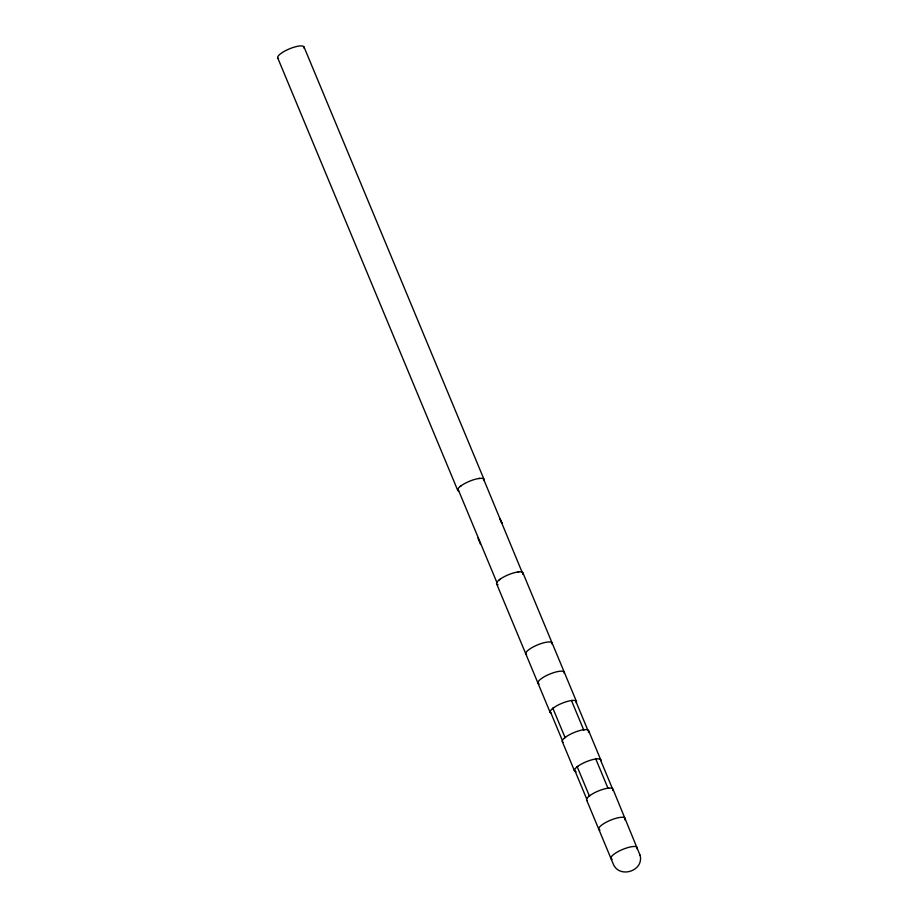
<?xml version="1.0" encoding="UTF-8"?>
<svg xmlns="http://www.w3.org/2000/svg" width="918" height="918" viewBox="0 0 918 918"><rect width="100%" height="100%" fill="white"/><g stroke="black" fill="none" stroke-linecap="round" stroke-linejoin="round"><path stroke-width="1.38" d="M478.003 538.028L480.389 544.087M457.933 488.904L496.845 582.402M460.331 486.356L461.065 485.794M499.254 579.855L499.989 579.292M552.762 708.409L553.508 707.858M564.926 737.636L565.66 737.074M577.089 766.851L577.824 766.289M589.253 796.067L589.987 795.504M478.875 478.496L479.77 478.393M517.798 571.994L518.681 571.891M571.306 700.56L572.201 700.457M583.469 729.776L584.364 729.672M595.633 758.991L596.528 758.888M607.796 788.218L608.691 788.103M586.648 800.083L612.995 863.368C618.594 879.146 644.287 871.343 640.087 855.128M483.442 478.771L522.067 572.132M600.223 759.289L612.386 788.505M499.874 518.647L502.02 523.398L500 518.831M304.053 47.059L484.05 479.483M522.973 572.981L576.481 701.547M588.645 730.762L600.808 759.978M612.972 789.193L640.179 855.519M575.575 700.698L587.738 729.913M571.466 700.537L583.63 729.753M595.793 758.979L607.957 788.195M552.9 708.317L565.063 737.533M577.227 766.748L589.379 795.963M550.203 711.312L562.367 740.528M574.53 769.754L586.694 798.97M277.729 57.937L457.726 490.373M496.649 583.871L550.157 712.425M562.321 741.641L574.484 770.868M458.656 491.107A14.24 3.856 -22.6 0 1 469.27 481.342A14.24 3.856 -22.6 0 1 483.935 480.516M498.061 584.743A14.24 3.856 -22.6 0 1 507.998 574.92A14.24 3.856 -22.6 0 1 522.709 574.312M587.176 800.634A14.24 3.856 -22.6 0 1 599.156 790.662A14.24 3.856 -22.6 0 1 612.719 790.524M576.137 771.786A14.24 3.856 -22.6 0 1 584.697 762.422A14.24 3.856 -22.6 0 1 600.82 760.632M563.25 742.387A14.24 3.856 -22.6 0 1 574.381 732.403A14.24 3.856 -22.6 0 1 588.335 732.185M551.328 713.24A14.24 3.856 -22.6 0 1 561.793 703.36A14.24 3.856 -22.6 0 1 576.229 702.867M526.588 654.66A14.24 3.856 -22.6 0 1 537.604 644.872A14.24 3.856 -22.6 0 1 552.051 644.138M539.164 684.025A14.24 3.856 -22.6 0 1 549.239 674.305A14.24 3.856 -22.6 0 1 564.214 673.353M599.982 830.113A14.24 3.856 -22.6 0 1 610.573 820.176A14.24 3.856 -22.6 0 1 624.814 819.843M278.487 58.614A14.24 3.856 -22.6 0 1 289.491 48.826A14.24 3.856 -22.6 0 1 303.938 48.08M612.099 859.317A14.24 3.856 -22.6 0 1 622.53 849.483A14.24 3.856 -22.6 0 1 637.092 848.863"/></g></svg>
